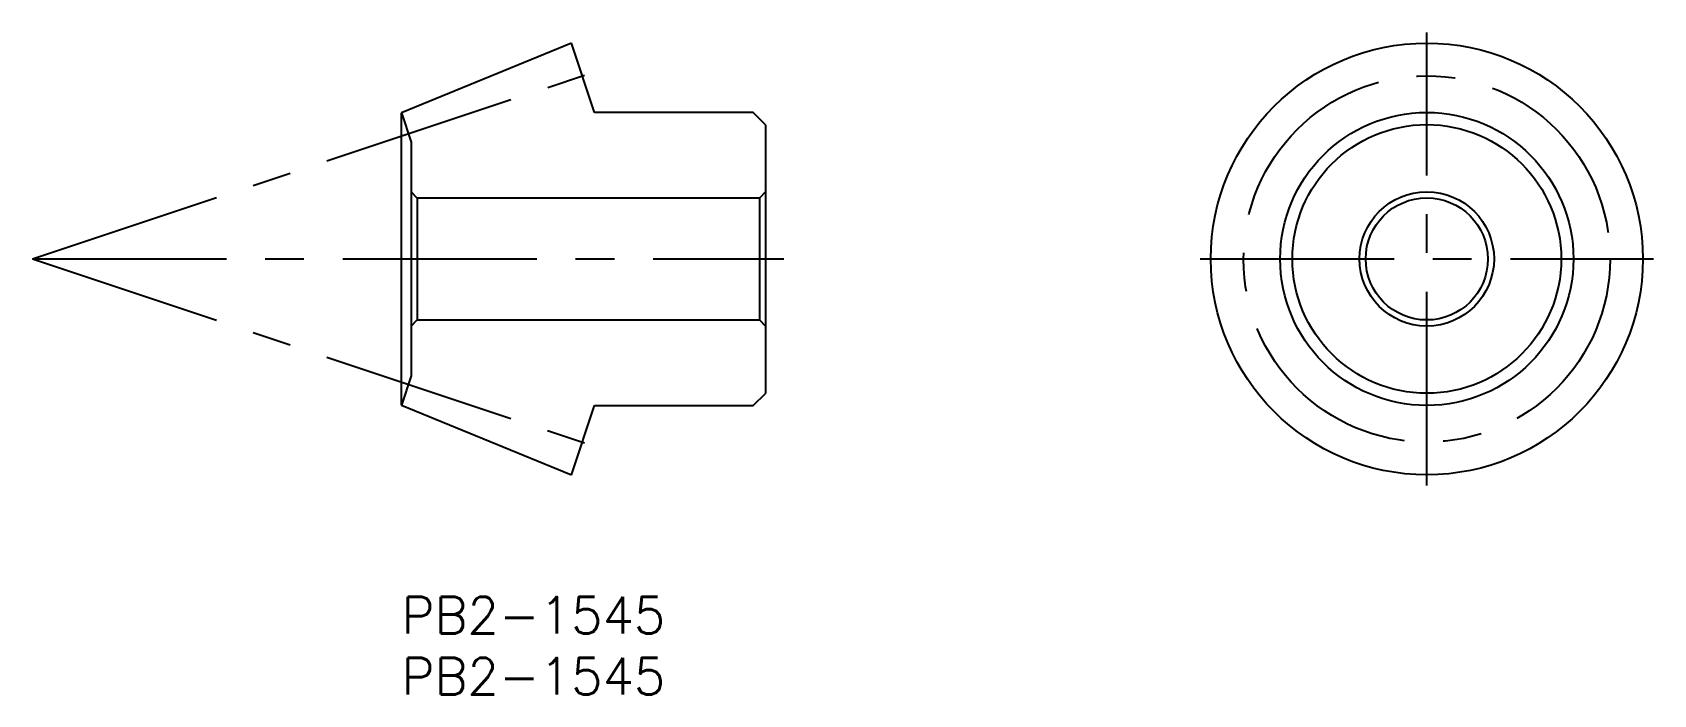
# Model space of a CAD drawing. Extents: x -30 to 102, y -8 to 46.
import ezdxf

# ---------------------------------------------------------------- set-up
doc = ezdxf.new("R2010")
doc.units = 0
doc.header["$LTSCALE"] = 0.5
doc.linetypes.add('CENTER', pattern=[50.8, 31.75, -6.35, 6.35, -6.35])
for name, color, linetype in [('MSM_CENTER', 1, 'CENTER'), ('MSM_CONTINUOUS', 7, 'CONTINUOUS'), ('MSM_PART_NUMBER', 7, 'CONTINUOUS')]:
    doc.layers.add(name, color=color, linetype=linetype)
doc.styles.get("Standard").update_dxf_attribs({"font": 'txt.shx', "height": 3, "bigfont": 'bigfont.shx'})

# ---------------------------------------------------------------- blocks, each defined once
blk = doc.blocks.new('*U17')
at = {"layer": 'MSM_PART_NUMBER'}
blk.add_text('PB2-1545', height=3, dxfattribs=at).set_placement((0, -3))
blk = doc.blocks.new('*U18')
at = {"layer": 'MSM_PART_NUMBER'}
blk.add_text('PB2-1545', height=3, dxfattribs=at).set_placement((0, -8))

msp = doc.modelspace()

# ---------------------------------------------------------------- linework, layer by layer
at = {"layer": 'MSM_CENTER'}
for p, q in [((83.92, 9.12), (83.92, 46.23)), ((-30.2, 27.68), (14.99, 42.74)), ((-30.2, 27.68), (14.99, 12.61)), ((-30.2, 27.68), (31.29, 27.68)), ((65.36, 27.68), (102.48, 27.68))]:
    msp.add_line(p, q, dxfattribs=at)
msp.add_circle((83.92, 27.68), 15, dxfattribs=at)
at = {"layer": 'MSM_CONTINUOUS'}
for p, q in [((13.91, 45.35), (0, 39.65)), ((15.8, 39.67), (13.91, 45.35)), ((0, 39.65), (0.8, 37.24)), ((0, 15.7), (0, 39.65)), ((28.8, 39.67), (15.8, 39.67)), ((29.8, 38.67), (28.8, 39.67)), ((29.8, 38.67), (29.8, 16.67)), ((0.8, 37.24), (0.8, 18.11)), ((1.3, 32.67), (0.8, 33.17)), ((29.8, 33.17), (29.3, 32.67)), ((29.3, 32.67), (1.3, 32.67)), ((1.3, 32.67), (1.3, 22.68)), ((29.3, 32.67), (29.3, 22.68)), ((0.8, 22.18), (1.3, 22.68)), ((1.3, 22.68), (29.3, 22.68)), ((29.3, 22.68), (29.8, 22.18)), ((0.8, 18.11), (0, 15.7)), ((28.8, 15.68), (29.8, 16.67)), ((0, 15.7), (13.91, 10)), ((13.91, 10), (15.8, 15.68)), ((15.8, 15.68), (28.8, 15.68))]:
    msp.add_line(p, q, dxfattribs=at)
for radius in [17.68, 12, 11, 5.5, 5]:
    msp.add_circle((83.92, 27.68), radius, dxfattribs=at)

# ---------------------------------------------------------------- block references
for name in ['*U17', '*U18']:
    msp.add_blockref(name, (0, 0), dxfattribs=at)

doc.saveas('drawing.dxf')
